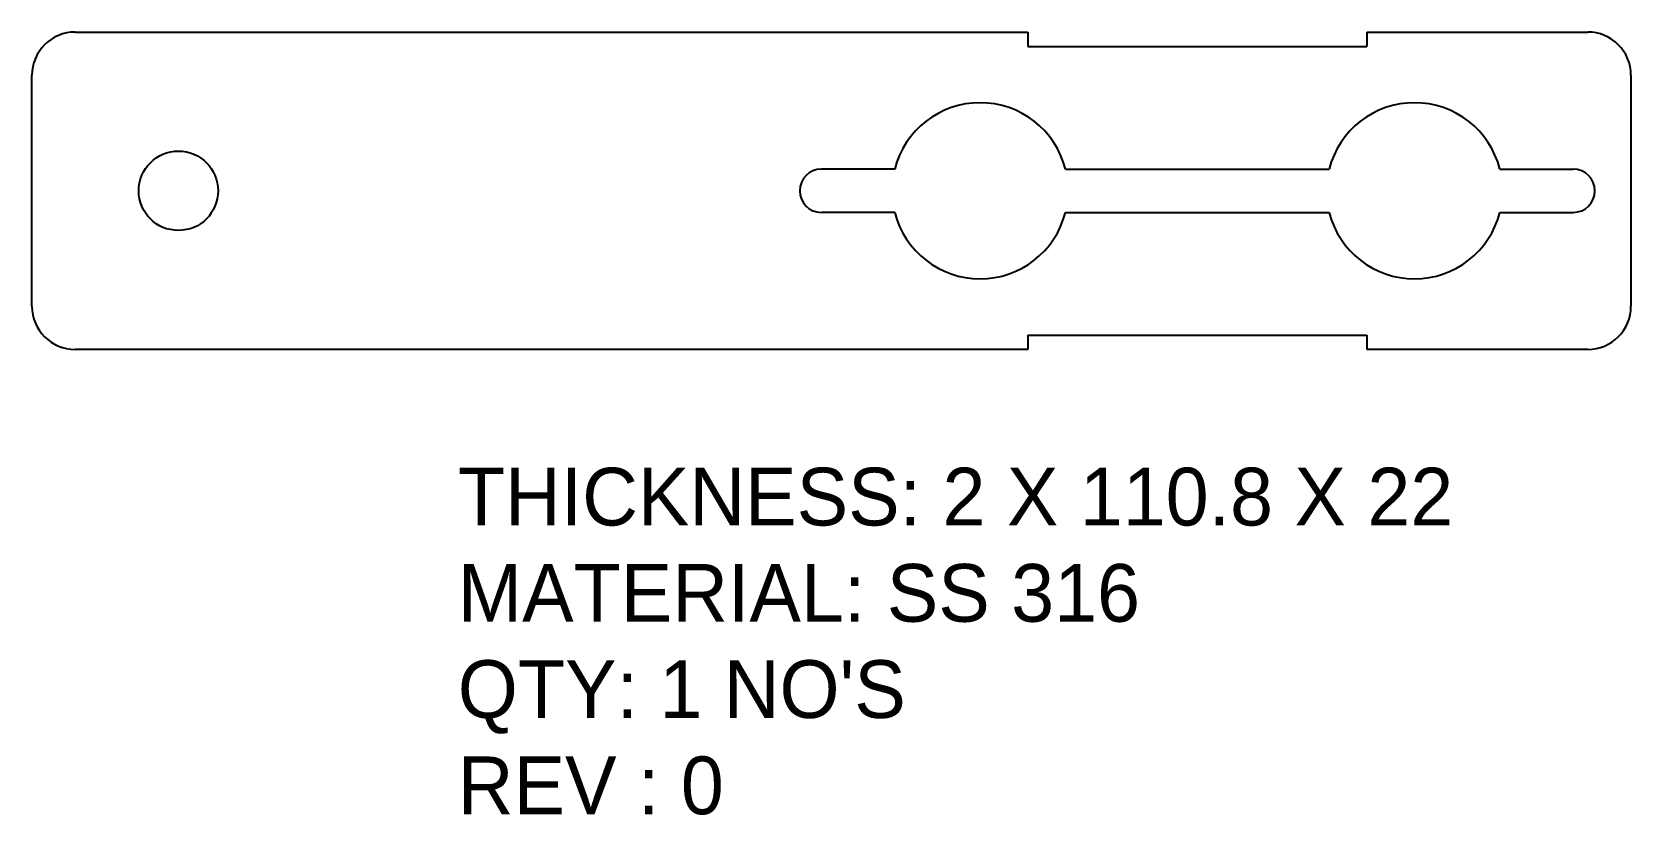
# Model space of a CAD drawing. Header units: inches. Extents: x 2277 to 2387, y 100 to 154.
import ezdxf

# ---------------------------------------------------------------- set-up
doc = ezdxf.new("R2010")
doc.units = ezdxf.units.IN
doc.header["$MEASUREMENT"] = 0
doc.layers.add('LaserCutting', color=3, linetype='Continuous')

msp = doc.modelspace()

# ---------------------------------------------------------------- linework, layer by layer
at = {"layer": 'LaserCutting'}
for p, q in [((2279.6, 154.27), (2345.6, 154.27)), ((2345.6, 154.27), (2345.6, 153.27)), ((2369.1, 154.27), (2369.1, 153.27)), ((2369.1, 154.27), (2384.4, 154.27)), ((2345.6, 153.27), (2369.1, 153.27)), ((2276.6, 135.27), (2276.6, 151.27)), ((2387.4, 151.27), (2387.4, 135.27)), ((2336.39, 144.77), (2331.3, 144.77)), ((2348.22, 144.77), (2366.49, 144.77)), ((2378.32, 144.77), (2383.4, 144.77)), ((2336.39, 141.77), (2331.3, 141.77)), ((2348.22, 141.77), (2366.49, 141.77)), ((2378.32, 141.77), (2383.4, 141.77)), ((2345.6, 133.27), (2369.1, 133.27)), ((2345.6, 133.27), (2345.6, 132.27)), ((2369.1, 133.27), (2369.1, 132.27)), ((2345.6, 132.27), (2279.6, 132.27)), ((2384.4, 132.27), (2369.1, 132.27))]:
    msp.add_line(p, q, dxfattribs=at)
msp.add_circle((2286.75, 143.27), 2.75, dxfattribs=at)
for centre, radius, start, end in [((2279.6, 151.27), 3, 90, 180), ((2384.4, 151.27), 3, 0, 90), ((2342.3, 143.27), 6.1, 14.2351, 165.7649), ((2372.4, 143.27), 6.1, 14.2351, 165.7649), ((2331.3, 143.27), 1.5, 90, 270), ((2383.4, 143.27), 1.5, 270, 90), ((2342.3, 143.27), 6.1, 194.2351, 345.7649), ((2372.4, 143.27), 6.1, 194.2351, 345.7649), ((2279.6, 135.27), 3, 180, 270), ((2384.4, 135.27), 3, 270, 0)]:
    msp.add_arc(centre, radius, start, end, dxfattribs=at)

# ---------------------------------------------------------------- texts
at = {"layer": 'LaserCutting', "insert": (2306.11, 124.08), "char_height": 4, "width": 174.5146, "attachment_point": 1}
msp.add_mtext("{\\fCentury Gothic|b0|i0|c0|p18;THICKNESS: 2 X 110.8 X 22\\PMATERIAL: SS 316\\PQTY: 1 NO'S\\PREV : 0}", dxfattribs=at)

doc.saveas('drawing.dxf')
